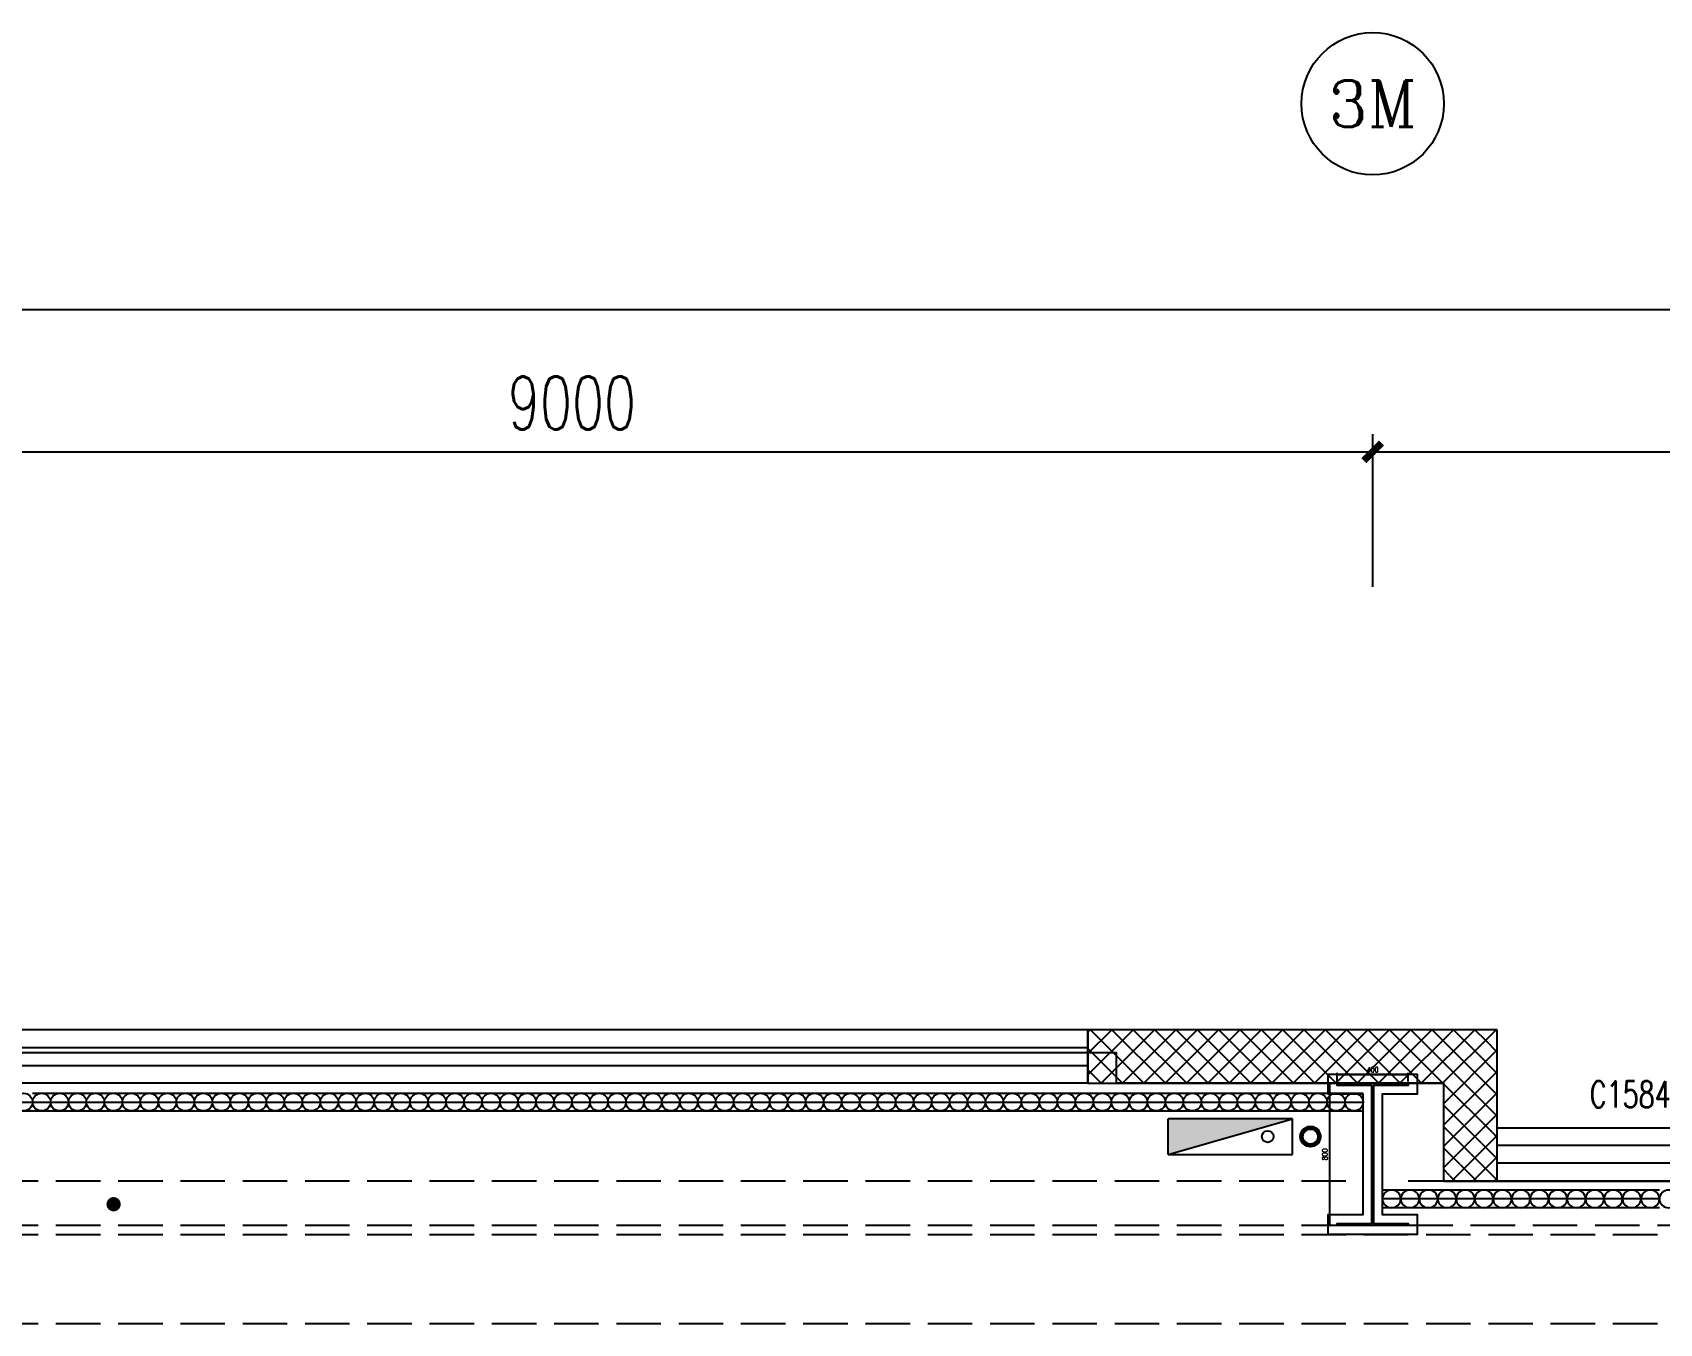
# Model space of a CAD drawing. Extents: x -474411 to 577939, y 0 to 1014176.
# Drawn here: x -235386 to -226243, y 619770 to 627024 of the extents above; entities that cross this region are included whole.
import ezdxf
from ezdxf.enums import TextEntityAlignment as Align

# ---------------------------------------------------------------- set-up
doc = ezdxf.new("R2010")
doc.units = 0
doc.header["$LTSCALE"] = 1000
doc.header["$MEASUREMENT"] = 0
doc.linetypes.add('DASH', pattern=[0.35, 0.25, -0.1])
doc.layers.get('Defpoints').update_dxf_attribs({"color": 210})
for name, color, linetype in [('A-AXIS-D', 1, 'Continuous'), ('A-AXIS-DP', 126, 'Continuous'), ('A-AXIS-SYMB', 3, 'Continuous'), ('A-HATCH-2', 251, 'Continuous'), ('A-SFCE', 30, 'Continuous'), ('A-WINDOW', 140, 'Continuous'), ('AS-COLN', 6, 'Continuous'), ('AS-WALL', 40, 'Continuous'), ('AS-结构边线层', 200, 'Continuous'), ('DIM_SYMB', 3, 'Continuous'), ('PUB_HATCH', 8, 'Continuous'), ('PUB_TEXT', 7, 'Continuous'), ('SB_ZF消火栓', 10, 'Continuous'), ('建-窗', 4, 'Continuous'), ('建-门窗编号', 7, 'Continuous')]:
    doc.layers.add(name, color=color, linetype=linetype)
doc.layers.add('LG-ZF消防', color=1, linetype='Continuous', lineweight=60)
doc.styles.add('_TCH_AXIS', font='COMPLEX', dxfattribs={"bigfont": 'GBCBIG'})
doc.styles.add('_TCH_DIM_T3', font='SIMPLEX', dxfattribs={"width": 0.705882, "bigfont": 'GBCBIG'})
doc.styles.add('A-WIN-LABEL', font='SIMPLEX', dxfattribs={"bigfont": 'GBCBIG'})
doc.dimstyles.new('_TCH_ARCH&&10', dxfattribs={"dimtxt": 29.75, "dimasz": 10, "dimexe": 10, "dimexo": 10, "dimgap": 12.625, "dimtad": 1, "dimdec": 0, "dimzin": 0, "dimdsep": 46, "dimtxsty": '_TCH_DIM_T3', "dimblk": 'ARCHTICK', "dimcen": 0.09, "dimclrt": 7, "dimazin": 2, "dimtfac": 1, "dimtdec": 0, "dimtix": 1, "dimtmove": 2, "dimatfit": 3, "dimfxl": 0, "dimtolj": 1, "dimtzin": 0, "dimarcsym": 0})
doc.dimstyles.new('_TCH_ARCH&&100', dxfattribs={"dimtxt": 297.5, "dimasz": 100, "dimexe": 100, "dimexo": 100, "dimgap": 126.25, "dimtad": 1, "dimdec": 0, "dimzin": 0, "dimdsep": 46, "dimtxsty": '_TCH_DIM_T3', "dimblk": 'ARCHTICK', "dimcen": 0.09, "dimclrt": 7, "dimazin": 2, "dimtfac": 1, "dimtdec": 0, "dimtix": 1, "dimtmove": 2, "dimatfit": 3, "dimfxl": 0, "dimtolj": 1, "dimtzin": 0, "dimarcsym": 0})
pattern_1 = [(45, (60, 0), (-60.000061, 60.000061), []), (135, (60, 0), (-60.000061, -60.000061), [])]

# ---------------------------------------------------------------- blocks, each defined once
blk = doc.blocks.new('43243')
at = {"layer": 'AS-结构边线层', "color": 8}
blk.add_lwpolyline([(-200454.2, 621119.9), (-210494.2, 621119.9), (-210494.2, 621289.9), (-223514.2, 621289.9), (-223514.2, 621119.9), (-225354.2, 621119.9), (-225354.2, 620570), (-227454.2, 620570), (-227454.2, 621119.9), (-229294.2, 621119.9), (-229294.2, 621289.9), (-250514.2, 621289.9), (-250514.2, 621119.9), (-252354.2, 621119.9), (-252354.2, 620570), (-254454.2, 620570)], dxfattribs=at)
blk = doc.blocks.new('4324324')
at = {"layer": 'A-HATCH-2', "linetype": 'DASH'}
for p, q in [((-294754.2, 620270), (-135554.2, 620270)), ((-294754.2, 619770), (-135554.2, 619770))]:
    blk.add_line(p, q, dxfattribs=at)
blk = doc.blocks.new('_ArchTick')
at = {"color": 0, "linetype": 'ByBlock', "const_width": 0.4}
blk.add_lwpolyline([(-0.5, -0.5), (0.5, 0.5)], dxfattribs=at)
blk = doc.blocks.new('*D1155')
at = {"layer": 'A-AXIS-DP', "color": 0, "lineweight": -2}
for p, q in [((-228054.2, 621130), (-228054.2, 621178.7)), ((-227654.2, 621130), (-227654.2, 621178.7)), ((-228054.2, 621168.7), (-227654.2, 621168.7))]:
    blk.add_line(p, q, dxfattribs=at)
at = {"layer": 'Defpoints', "color": 0}
for p in [(-228054.2, 621120), (-227654.2, 621168.7), (-227654.2, 621120)]:
    blk.add_point(p, dxfattribs=at)
at = {"layer": 'A-AXIS-DP', "color": 0, "lineweight": -2, "xscale": 10, "yscale": 10, "zscale": 10, "rotation": 180}
blk.add_blockref('_ArchTick', (-228054.2, 621168.7), dxfattribs=at)
at = {"layer": 'A-AXIS-DP', "color": 0, "lineweight": -2, "xscale": 10, "yscale": 10, "zscale": 10}
blk.add_blockref('_ArchTick', (-227654.2, 621168.7), dxfattribs=at)
at = {"layer": 'A-AXIS-DP', "color": 7, "insert": (-227854.2, 621196.2), "char_height": 29.75, "attachment_point": 5, "style": '_TCH_DIM_T3'}
blk.add_mtext('\\A1;400', dxfattribs=at)
blk = doc.blocks.new('*D1156')
at = {"layer": 'A-AXIS-DP', "color": 0, "lineweight": -2}
for p, q in [((-228064.2, 621120), (-228105.4, 621120)), ((-228095.4, 620320), (-228095.4, 621120)), ((-228064.2, 620320), (-228105.4, 620320))]:
    blk.add_line(p, q, dxfattribs=at)
at = {"layer": 'Defpoints', "color": 0}
for p in [(-228095.4, 621120), (-228054.2, 621120), (-228054.2, 620320)]:
    blk.add_point(p, dxfattribs=at)
at = {"layer": 'A-AXIS-DP', "color": 0, "lineweight": -2, "xscale": 10, "yscale": 10, "zscale": 10}
for p, rotation in [((-228095.4, 621120), 90), ((-228095.4, 620320), 270)]:
    blk.add_blockref('_ArchTick', p, dxfattribs=dict(at, rotation=rotation))
at = {"layer": 'A-AXIS-DP', "color": 7, "insert": (-228122.9, 620720), "char_height": 29.75, "attachment_point": 5, "rotation": 90, "style": '_TCH_DIM_T3'}
blk.add_mtext('\\A1;800', dxfattribs=at)
blk = doc.blocks.new('34242343243')
at = {"color": 8}
for p, q in [((-235486.6, 621013.9), (-235385.5, 621013.9)), ((-235385.5, 621063.9), (-235284.5, 621063.9)), ((-235385.5, 621013.9), (-235284.5, 621013.9)), ((-235284.5, 621063.9), (-235183.5, 621063.9)), ((-235284.5, 621013.9), (-235183.5, 621013.9)), ((-235183.5, 621063.9), (-235082.4, 621063.9)), ((-235183.5, 621013.9), (-235082.4, 621013.9)), ((-235082.4, 621063.9), (-234981.4, 621063.9)), ((-235082.4, 621013.9), (-234981.4, 621013.9)), ((-234981.4, 621063.9), (-234880.3, 621063.9)), ((-234981.4, 621013.9), (-234880.3, 621013.9)), ((-234880.3, 621063.9), (-234779.3, 621063.9)), ((-234880.3, 621013.9), (-234779.3, 621013.9)), ((-234779.3, 621063.9), (-234678.2, 621063.9)), ((-234779.3, 621013.9), (-234678.2, 621013.9)), ((-234678.2, 621063.9), (-234577.2, 621063.9)), ((-234678.2, 621013.9), (-234577.2, 621013.9)), ((-234577.2, 621063.9), (-234476.1, 621063.9)), ((-234577.2, 621013.9), (-234476.1, 621013.9)), ((-234476.1, 621063.9), (-234375.1, 621063.9)), ((-234476.1, 621013.9), (-234375.1, 621013.9)), ((-234375.1, 621063.9), (-234274, 621063.9)), ((-234375.1, 621013.9), (-234274, 621013.9)), ((-234274, 621063.9), (-234173, 621063.9)), ((-234274, 621013.9), (-234173, 621013.9)), ((-234173, 621063.9), (-234072, 621063.9)), ((-234173, 621013.9), (-234072, 621013.9)), ((-234072, 621063.9), (-233970.9, 621063.9)), ((-234072, 621013.9), (-233970.9, 621013.9)), ((-233970.9, 621063.9), (-233869.9, 621063.9)), ((-233970.9, 621013.9), (-233869.9, 621013.9)), ((-233869.9, 621063.9), (-233768.8, 621063.9)), ((-233869.9, 621013.9), (-233768.8, 621013.9)), ((-233768.8, 621063.9), (-233667.8, 621063.9)), ((-233768.8, 621013.9), (-233667.8, 621013.9)), ((-233667.8, 621063.9), (-233566.7, 621063.9)), ((-233667.8, 621013.9), (-233566.7, 621013.9)), ((-233566.7, 621063.9), (-233465.7, 621063.9)), ((-233566.7, 621013.9), (-233465.7, 621013.9)), ((-233465.7, 621063.9), (-233364.6, 621063.9)), ((-233465.7, 621013.9), (-233364.6, 621013.9)), ((-233364.6, 621063.9), (-233263.6, 621063.9)), ((-233364.6, 621013.9), (-233263.6, 621013.9)), ((-233263.6, 621063.9), (-233162.5, 621063.9)), ((-233263.6, 621013.9), (-233162.5, 621013.9)), ((-233162.5, 621063.9), (-233061.5, 621063.9)), ((-233162.5, 621013.9), (-233061.5, 621013.9)), ((-233061.5, 621063.9), (-232960.5, 621063.9)), ((-233061.5, 621013.9), (-232960.5, 621013.9)), ((-232960.5, 621063.9), (-232859.4, 621063.9)), ((-232960.5, 621013.9), (-232859.4, 621013.9)), ((-232859.4, 621063.9), (-232758.4, 621063.9)), ((-232859.4, 621013.9), (-232758.4, 621013.9)), ((-232758.4, 621063.9), (-232657.3, 621063.9)), ((-232758.4, 621013.9), (-232657.3, 621013.9)), ((-232657.3, 621063.9), (-232556.3, 621063.9)), ((-232657.3, 621013.9), (-232556.3, 621013.9)), ((-232556.3, 621063.9), (-232455.2, 621063.9)), ((-232556.3, 621013.9), (-232455.2, 621013.9)), ((-232455.2, 621063.9), (-232354.2, 621063.9)), ((-232455.2, 621013.9), (-232354.2, 621013.9)), ((-232354.2, 621063.9), (-232253.1, 621063.9)), ((-232354.2, 621013.9), (-232253.1, 621013.9)), ((-232253.1, 621063.9), (-232152.1, 621063.9)), ((-232253.1, 621013.9), (-232152.1, 621013.9)), ((-232152.1, 621063.9), (-232051, 621063.9)), ((-232152.1, 621013.9), (-232051, 621013.9)), ((-232051, 621063.9), (-231950, 621063.9)), ((-232051, 621013.9), (-231950, 621013.9)), ((-231950, 621063.9), (-231849, 621063.9)), ((-231950, 621013.9), (-231849, 621013.9)), ((-231849, 621063.9), (-231747.9, 621063.9)), ((-231849, 621013.9), (-231747.9, 621013.9)), ((-231747.9, 621063.9), (-231646.9, 621063.9)), ((-231747.9, 621013.9), (-231646.9, 621013.9)), ((-231646.9, 621063.9), (-231545.8, 621063.9)), ((-231646.9, 621013.9), (-231545.8, 621013.9)), ((-231545.8, 621063.9), (-231444.8, 621063.9)), ((-231545.8, 621013.9), (-231444.8, 621013.9)), ((-231444.8, 621063.9), (-231343.7, 621063.9)), ((-231444.8, 621013.9), (-231343.7, 621013.9)), ((-231343.7, 621063.9), (-231242.7, 621063.9)), ((-231343.7, 621013.9), (-231242.7, 621013.9)), ((-231242.7, 621063.9), (-231141.6, 621063.9)), ((-231242.7, 621013.9), (-231141.6, 621013.9)), ((-231141.6, 621063.9), (-231040.6, 621063.9)), ((-231141.6, 621013.9), (-231040.6, 621013.9)), ((-231040.6, 621063.9), (-230939.5, 621063.9)), ((-231040.6, 621013.9), (-230939.5, 621013.9)), ((-230939.5, 621063.9), (-230838.5, 621063.9)), ((-230939.5, 621013.9), (-230838.5, 621013.9)), ((-230838.5, 621063.9), (-230737.5, 621063.9)), ((-230838.5, 621013.9), (-230737.5, 621013.9)), ((-230737.5, 621063.9), (-230636.4, 621063.9)), ((-230737.5, 621013.9), (-230636.4, 621013.9)), ((-230636.4, 621063.9), (-230535.4, 621063.9)), ((-230636.4, 621013.9), (-230535.4, 621013.9)), ((-230535.4, 621063.9), (-230434.3, 621063.9)), ((-230535.4, 621013.9), (-230434.3, 621013.9)), ((-230434.3, 621063.9), (-230333.3, 621063.9)), ((-230434.3, 621013.9), (-230333.3, 621013.9)), ((-230333.3, 621063.9), (-230232.2, 621063.9)), ((-230333.3, 621013.9), (-230232.2, 621013.9)), ((-230232.2, 621063.9), (-230131.2, 621063.9)), ((-230232.2, 621013.9), (-230131.2, 621013.9)), ((-230131.2, 621063.9), (-230030.1, 621063.9)), ((-230131.2, 621013.9), (-230030.1, 621013.9)), ((-230030.1, 621063.9), (-229929.1, 621063.9)), ((-230030.1, 621013.9), (-229929.1, 621013.9)), ((-229929.1, 621063.9), (-229828, 621063.9)), ((-229929.1, 621013.9), (-229828, 621013.9)), ((-229828, 621063.9), (-229727, 621063.9)), ((-229828, 621013.9), (-229727, 621013.9)), ((-229727, 621063.9), (-229626, 621063.9)), ((-229727, 621013.9), (-229626, 621013.9)), ((-229626, 621063.9), (-229524.9, 621063.9)), ((-229626, 621013.9), (-229524.9, 621013.9)), ((-229524.9, 621063.9), (-229423.9, 621063.9)), ((-229524.9, 621013.9), (-229423.9, 621013.9)), ((-229423.9, 621063.9), (-229322.8, 621063.9)), ((-229423.9, 621013.9), (-229322.8, 621013.9)), ((-229322.8, 621063.9), (-229221.8, 621063.9)), ((-229322.8, 621013.9), (-229221.8, 621013.9)), ((-229221.8, 621063.9), (-229120.7, 621063.9)), ((-229221.8, 621013.9), (-229120.7, 621013.9)), ((-229120.7, 621063.9), (-229019.7, 621063.9)), ((-229120.7, 621013.9), (-229019.7, 621013.9)), ((-229019.7, 621063.9), (-228918.6, 621063.9)), ((-229019.7, 621013.9), (-228918.6, 621013.9)), ((-228918.6, 621063.9), (-228817.6, 621063.9)), ((-228918.6, 621013.9), (-228817.6, 621013.9)), ((-228817.6, 621063.9), (-228716.5, 621063.9)), ((-228817.6, 621013.9), (-228716.5, 621013.9)), ((-228716.5, 621063.9), (-228615.5, 621063.9)), ((-228716.5, 621013.9), (-228615.5, 621013.9)), ((-228615.5, 621063.9), (-228514.5, 621063.9)), ((-228615.5, 621013.9), (-228514.5, 621013.9)), ((-228514.5, 621063.9), (-228413.4, 621063.9)), ((-228514.5, 621013.9), (-228413.4, 621013.9)), ((-228413.4, 621063.9), (-228312.4, 621063.9)), ((-228413.4, 621013.9), (-228312.4, 621013.9)), ((-228312.4, 621063.9), (-228211.3, 621063.9)), ((-228312.4, 621013.9), (-228211.3, 621013.9)), ((-228211.3, 621063.9), (-228110.3, 621063.9)), ((-228211.3, 621013.9), (-228110.3, 621013.9)), ((-228110.3, 621063.9), (-228009.2, 621063.9)), ((-228110.3, 621013.9), (-228009.2, 621013.9)), ((-228009.2, 621063.9), (-227908.2, 621063.9)), ((-228009.2, 621013.9), (-227908.2, 621013.9)), ((-235486.6, 620963.9), (-235385.5, 620963.9)), ((-235385.5, 620963.9), (-235284.5, 620963.9)), ((-235284.5, 620963.9), (-235183.5, 620963.9)), ((-235183.5, 620963.9), (-235082.4, 620963.9)), ((-235082.4, 620963.9), (-234981.4, 620963.9)), ((-234981.4, 620963.9), (-234880.3, 620963.9)), ((-234880.3, 620963.9), (-234779.3, 620963.9)), ((-234779.3, 620963.9), (-234678.2, 620963.9)), ((-234678.2, 620963.9), (-234577.2, 620963.9)), ((-234577.2, 620963.9), (-234476.1, 620963.9)), ((-234476.1, 620963.9), (-234375.1, 620963.9)), ((-234375.1, 620963.9), (-234274, 620963.9)), ((-234274, 620963.9), (-234173, 620963.9)), ((-234173, 620963.9), (-234072, 620963.9)), ((-234072, 620963.9), (-233970.9, 620963.9)), ((-233970.9, 620963.9), (-233869.9, 620963.9)), ((-233869.9, 620963.9), (-233768.8, 620963.9)), ((-233768.8, 620963.9), (-233667.8, 620963.9)), ((-233667.8, 620963.9), (-233566.7, 620963.9)), ((-233566.7, 620963.9), (-233465.7, 620963.9)), ((-233465.7, 620963.9), (-233364.6, 620963.9)), ((-233364.6, 620963.9), (-233263.6, 620963.9)), ((-233263.6, 620963.9), (-233162.5, 620963.9)), ((-233162.5, 620963.9), (-233061.5, 620963.9)), ((-233061.5, 620963.9), (-232960.5, 620963.9)), ((-232960.5, 620963.9), (-232859.4, 620963.9)), ((-232859.4, 620963.9), (-232758.4, 620963.9)), ((-232758.4, 620963.9), (-232657.3, 620963.9)), ((-232657.3, 620963.9), (-232556.3, 620963.9)), ((-232556.3, 620963.9), (-232455.2, 620963.9)), ((-232455.2, 620963.9), (-232354.2, 620963.9)), ((-232354.2, 620963.9), (-232253.1, 620963.9)), ((-232253.1, 620963.9), (-232152.1, 620963.9)), ((-232152.1, 620963.9), (-232051, 620963.9)), ((-232051, 620963.9), (-231950, 620963.9)), ((-231950, 620963.9), (-231849, 620963.9)), ((-231849, 620963.9), (-231747.9, 620963.9)), ((-231747.9, 620963.9), (-231646.9, 620963.9)), ((-231646.9, 620963.9), (-231545.8, 620963.9)), ((-231545.8, 620963.9), (-231444.8, 620963.9)), ((-231444.8, 620963.9), (-231343.7, 620963.9)), ((-231343.7, 620963.9), (-231242.7, 620963.9)), ((-231242.7, 620963.9), (-231141.6, 620963.9)), ((-231141.6, 620963.9), (-231040.6, 620963.9)), ((-231040.6, 620963.9), (-230939.5, 620963.9)), ((-230939.5, 620963.9), (-230838.5, 620963.9)), ((-230838.5, 620963.9), (-230737.5, 620963.9)), ((-230737.5, 620963.9), (-230636.4, 620963.9)), ((-230636.4, 620963.9), (-230535.4, 620963.9)), ((-230535.4, 620963.9), (-230434.3, 620963.9)), ((-230434.3, 620963.9), (-230333.3, 620963.9)), ((-230333.3, 620963.9), (-230232.2, 620963.9)), ((-230232.2, 620963.9), (-230131.2, 620963.9)), ((-230131.2, 620963.9), (-230030.1, 620963.9)), ((-230030.1, 620963.9), (-229929.1, 620963.9)), ((-229929.1, 620963.9), (-229828, 620963.9)), ((-229828, 620963.9), (-229727, 620963.9)), ((-229727, 620963.9), (-229626, 620963.9)), ((-229626, 620963.9), (-229524.9, 620963.9)), ((-229524.9, 620963.9), (-229423.9, 620963.9)), ((-229423.9, 620963.9), (-229322.8, 620963.9)), ((-229322.8, 620963.9), (-229221.8, 620963.9)), ((-229221.8, 620963.9), (-229120.7, 620963.9)), ((-229120.7, 620963.9), (-229019.7, 620963.9)), ((-229019.7, 620963.9), (-228918.6, 620963.9)), ((-228918.6, 620963.9), (-228817.6, 620963.9)), ((-228817.6, 620963.9), (-228716.5, 620963.9)), ((-228716.5, 620963.9), (-228615.5, 620963.9)), ((-228615.5, 620963.9), (-228514.5, 620963.9)), ((-228514.5, 620963.9), (-228413.4, 620963.9)), ((-228413.4, 620963.9), (-228312.4, 620963.9)), ((-228312.4, 620963.9), (-228211.3, 620963.9)), ((-228211.3, 620963.9), (-228110.3, 620963.9)), ((-228110.3, 620963.9), (-228009.2, 620963.9)), ((-228009.2, 620963.9), (-227908.2, 620963.9)), ((-227696.3, 620519.9), (-227800.2, 620519.9)), ((-227696.3, 620469.9), (-227800.2, 620469.9)), ((-227592.5, 620519.9), (-227696.3, 620519.9)), ((-227592.5, 620469.9), (-227696.3, 620469.9)), ((-227488.7, 620519.9), (-227592.5, 620519.9)), ((-227488.7, 620469.9), (-227592.5, 620469.9)), ((-227384.8, 620519.9), (-227488.7, 620519.9)), ((-227384.8, 620469.9), (-227488.7, 620469.9)), ((-227281, 620519.9), (-227384.8, 620519.9)), ((-227281, 620469.9), (-227384.8, 620469.9)), ((-227177.1, 620519.9), (-227281, 620519.9)), ((-227177.1, 620469.9), (-227281, 620469.9)), ((-227073.3, 620519.9), (-227177.1, 620519.9)), ((-227073.3, 620469.9), (-227177.1, 620469.9)), ((-226969.5, 620519.9), (-227073.3, 620519.9)), ((-226969.5, 620469.9), (-227073.3, 620469.9)), ((-226865.6, 620519.9), (-226969.5, 620519.9)), ((-226865.6, 620469.9), (-226969.5, 620469.9)), ((-226761.8, 620519.9), (-226865.6, 620519.9)), ((-226761.8, 620469.9), (-226865.6, 620469.9)), ((-226657.9, 620519.9), (-226761.8, 620519.9)), ((-226657.9, 620469.9), (-226761.8, 620469.9)), ((-226554.1, 620519.9), (-226657.9, 620519.9)), ((-226554.1, 620469.9), (-226657.9, 620469.9)), ((-226450.3, 620519.9), (-226554.1, 620519.9)), ((-226450.3, 620469.9), (-226554.1, 620469.9)), ((-226346.4, 620519.9), (-226450.3, 620519.9)), ((-226346.4, 620469.9), (-226450.3, 620469.9)), ((-226242.6, 620519.9), (-226346.4, 620519.9)), ((-226242.6, 620469.9), (-226346.4, 620469.9)), ((-227696.3, 620419.9), (-227800.2, 620419.9)), ((-227592.5, 620419.9), (-227696.3, 620419.9)), ((-227488.7, 620419.9), (-227592.5, 620419.9)), ((-227384.8, 620419.9), (-227488.7, 620419.9)), ((-227281, 620419.9), (-227384.8, 620419.9)), ((-227177.1, 620419.9), (-227281, 620419.9)), ((-227073.3, 620419.9), (-227177.1, 620419.9)), ((-226969.5, 620419.9), (-227073.3, 620419.9)), ((-226865.6, 620419.9), (-226969.5, 620419.9)), ((-226761.8, 620419.9), (-226865.6, 620419.9)), ((-226657.9, 620419.9), (-226761.8, 620419.9)), ((-226554.1, 620419.9), (-226657.9, 620419.9)), ((-226450.3, 620419.9), (-226554.1, 620419.9)), ((-226346.4, 620419.9), (-226450.3, 620419.9)), ((-226242.6, 620419.9), (-226346.4, 620419.9))]:
    blk.add_line(p, q, dxfattribs=at)
for centre in [(-235436.1, 621013.9), (-235335, 621013.9), (-235234, 621013.9), (-235132.9, 621013.9), (-235031.9, 621013.9), (-234930.8, 621013.9), (-234829.8, 621013.9), (-234728.8, 621013.9), (-234627.7, 621013.9), (-234526.7, 621013.9), (-234425.6, 621013.9), (-234324.6, 621013.9), (-234223.5, 621013.9), (-234122.5, 621013.9), (-234021.4, 621013.9), (-233920.4, 621013.9), (-233819.3, 621013.9), (-233718.3, 621013.9), (-233617.3, 621013.9), (-233516.2, 621013.9), (-233415.2, 621013.9), (-233314.1, 621013.9), (-233213.1, 621013.9), (-233112, 621013.9), (-233011, 621013.9), (-232909.9, 621013.9), (-232808.9, 621013.9), (-232707.8, 621013.9), (-232606.8, 621013.9), (-232505.8, 621013.9), (-232404.7, 621013.9), (-232303.7, 621013.9), (-232202.6, 621013.9), (-232101.6, 621013.9), (-232000.5, 621013.9), (-231899.5, 621013.9), (-231798.4, 621013.9), (-231697.4, 621013.9), (-231596.3, 621013.9), (-231495.3, 621013.9), (-231394.3, 621013.9), (-231293.2, 621013.9), (-231192.2, 621013.9), (-231091.1, 621013.9), (-230990.1, 621013.9), (-230889, 621013.9), (-230788, 621013.9), (-230686.9, 621013.9), (-230585.9, 621013.9), (-230484.8, 621013.9), (-230383.8, 621013.9), (-230282.8, 621013.9), (-230181.7, 621013.9), (-230080.7, 621013.9), (-229979.6, 621013.9), (-229878.6, 621013.9), (-229777.5, 621013.9), (-229676.5, 621013.9), (-229575.4, 621013.9), (-229474.4, 621013.9), (-229373.3, 621013.9), (-229272.3, 621013.9), (-229171.3, 621013.9), (-229070.2, 621013.9), (-228969.2, 621013.9), (-228868.1, 621013.9), (-228767.1, 621013.9), (-228666, 621013.9), (-228565, 621013.9), (-228463.9, 621013.9), (-228362.9, 621013.9), (-228261.8, 621013.9), (-228160.8, 621013.9), (-228059.8, 621013.9), (-227958.7, 621013.9)]:
    blk.add_ellipse(centre, major_axis=(-50.5, 0), ratio=0.989654, start_param=3.141593, end_param=9.424778, dxfattribs=at)
at = {"color": 8, "extrusion": (0, 0, -1)}
for centre in [(-227748.3, 620469.9), (-227644.4, 620469.9), (-227540.6, 620469.9), (-227436.7, 620469.9), (-227332.9, 620469.9), (-227229.1, 620469.9), (-227125.2, 620469.9), (-227021.4, 620469.9), (-226917.5, 620469.9), (-226813.7, 620469.9), (-226709.9, 620469.9), (-226606, 620469.9), (-226502.2, 620469.9), (-226398.3, 620469.9), (-226294.5, 620469.9), (-226190.7, 620469.9)]:
    blk.add_ellipse(centre, major_axis=(-51.9, 0), ratio=0.96302, dxfattribs=at)
blk = doc.blocks.new('234243242332')
at = {"layer": 'SB_ZF消火栓'}
blk.add_hatch(color=8, dxfattribs=at).paths.add_polyline_path([(-228304.2, 620920.1), (-229004.2, 620920.1), (-229004.2, 620720.1)])
at = {"layer": 'LG-ZF消防', "color": 8}
blk.add_circle((-228204.2, 620820.1), 50, dxfattribs=at)
at = {"layer": 'SB_ZF消火栓', "color": 8}
for p, q in [((-228304.2, 620920.1), (-229004.2, 620920.1)), ((-229004.2, 620720.1), (-229004.2, 620920.1)), ((-229004.2, 620720.1), (-228304.2, 620920.1)), ((-228304.2, 620720.1), (-228304.2, 620920.1)), ((-229004.2, 620720.1), (-228304.2, 620720.1))]:
    blk.add_line(p, q, dxfattribs=at)
blk.add_circle((-228444.2, 620820.1), 32.5, dxfattribs=at)
blk = doc.blocks.new('WINDOW2DLIB$DYNSTYLE$00000005')
at = {"color": 0}
for points in [[(-0.5, 0.5), (-0.5, -0.5)], [(-0.5, 0.5), (0.5, 0.5)], [(0.5, -0.5), (0.5, 0.5)], [(0.5, 0.16667), (-0.5, 0.16667)], [(0.5, -0.16667), (-0.5, -0.16667)], [(-0.5, -0.5), (0.5, -0.5)]]:
    blk.add_lwpolyline(points, dxfattribs=at)
blk = doc.blocks.new('*D678')
at = {"layer": 'A-AXIS-D', "color": 0, "lineweight": -2}
for p, q in [((-236854.2, 623909.8), (-236854.2, 624767.8)), ((-227854.2, 623909.8), (-227854.2, 624767.8)), ((-236854.2, 624667.8), (-227854.2, 624667.8))]:
    blk.add_line(p, q, dxfattribs=at)
at = {"layer": 'Defpoints', "color": 0}
for p in [(-227854.2, 624667.8), (-236854.2, 623809.8), (-227854.2, 623809.8)]:
    blk.add_point(p, dxfattribs=at)
at = {"layer": 'A-AXIS-D', "color": 0, "lineweight": -2, "xscale": 100, "yscale": 100, "zscale": 100, "rotation": 180}
blk.add_blockref('_ArchTick', (-236854.2, 624667.8), dxfattribs=at)
at = {"layer": 'A-AXIS-D', "color": 0, "lineweight": -2, "xscale": 100, "yscale": 100, "zscale": 100}
blk.add_blockref('_ArchTick', (-227854.2, 624667.8), dxfattribs=at)
at = {"layer": 'A-AXIS-D', "color": 7, "insert": (-232354.2, 624942.8), "char_height": 297.5, "attachment_point": 5, "style": '_TCH_DIM_T3'}
blk.add_mtext('\\A1;9000', dxfattribs=at)
blk = doc.blocks.new('*D679')
at = {"layer": 'A-AXIS-D', "color": 0, "lineweight": -2}
for p, q in [((-227854.2, 623909.8), (-227854.2, 624767.8)), ((-218854.2, 623909.8), (-218854.2, 624767.8)), ((-227854.2, 624667.8), (-218854.2, 624667.8))]:
    blk.add_line(p, q, dxfattribs=at)
at = {"layer": 'Defpoints', "color": 0}
for p in [(-218854.2, 624667.8), (-227854.2, 623809.8), (-218854.2, 623809.8)]:
    blk.add_point(p, dxfattribs=at)
at = {"layer": 'A-AXIS-D', "color": 0, "lineweight": -2, "xscale": 100, "yscale": 100, "zscale": 100, "rotation": 180}
blk.add_blockref('_ArchTick', (-227854.2, 624667.8), dxfattribs=at)
at = {"layer": 'A-AXIS-D', "color": 0, "lineweight": -2, "xscale": 100, "yscale": 100, "zscale": 100}
blk.add_blockref('_ArchTick', (-218854.2, 624667.8), dxfattribs=at)
at = {"layer": 'A-AXIS-D', "color": 7, "insert": (-223354.2, 624942.8), "char_height": 297.5, "attachment_point": 5, "style": '_TCH_DIM_T3'}
blk.add_mtext('\\A1;9000', dxfattribs=at)
blk = doc.blocks.new('*D682')
at = {"layer": 'A-AXIS-D', "color": 0, "lineweight": -2}
for p, q in [((-313754.2, 624009.8), (-313754.2, 625567.8)), ((-128054.2, 624009.8), (-128054.2, 625567.8)), ((-313754.2, 625467.8), (-128054.2, 625467.8))]:
    blk.add_line(p, q, dxfattribs=at)
at = {"layer": 'Defpoints', "color": 0}
for p in [(-128054.2, 625467.8), (-313754.2, 623909.8), (-128054.2, 623909.8)]:
    blk.add_point(p, dxfattribs=at)
at = {"layer": 'A-AXIS-D', "color": 0, "lineweight": -2, "xscale": 100, "yscale": 100, "zscale": 100, "rotation": 180}
blk.add_blockref('_ArchTick', (-313754.2, 625467.8), dxfattribs=at)
at = {"layer": 'A-AXIS-D', "color": 0, "lineweight": -2, "xscale": 100, "yscale": 100, "zscale": 100}
blk.add_blockref('_ArchTick', (-128054.2, 625467.8), dxfattribs=at)
at = {"layer": 'A-AXIS-D', "color": 7, "insert": (-220904.2, 625742.8), "char_height": 297.5, "attachment_point": 5, "style": '_TCH_DIM_T3'}
blk.add_mtext('\\A1;185700', dxfattribs=at)
blk = doc.blocks.new('42343')
at = {"layer": 'A-HATCH-2', "color": 8}
blk.add_lwpolyline([(-228104.2, 621170), (-227604.2, 621170), (-227604.2, 621058), (-227800.2, 621058), (-227800.2, 620382), (-227604.2, 620382), (-227604.2, 620270), (-228104.2, 620270), (-228104.2, 620382), (-227908.2, 620382), (-227908.2, 621058), (-228104.2, 621058)], close=True, dxfattribs=at)
at = {"layer": 'AS-COLN', "color": 8}
blk.add_lwpolyline([(-228054.2, 621120), (-227654.2, 621120), (-227654.2, 621108), (-227850.2, 621108), (-227850.2, 620332), (-227654.2, 620332), (-227654.2, 620320), (-228054.2, 620320), (-228054.2, 620332), (-227858.2, 620332), (-227858.2, 621108), (-228054.2, 621108)], close=True, dxfattribs=at)
at = {"layer": 'A-AXIS-DP', "color": 8}
for p1, p2, distance, picture, middle in [((-228054.2, 621120), (-227654.2, 621120), 48.8, '*D1155', (-227854.2, 621196.2)), ((-228054.2, 620320), (-228054.2, 621120), 41.3, '*D1156', (-228122.9, 620720))]:
    dim = blk.add_aligned_dim(p1=p1, p2=p2, distance=distance, dimstyle='_TCH_ARCH&&10', dxfattribs=at)
    dim.commit()
    dim.dimension.update_dxf_attribs({"geometry": picture, "text_midpoint": middle})

msp = doc.modelspace()

# ---------------------------------------------------------------- hatches: boundary and pattern name
at = {"layer": 'PUB_HATCH'}
h = msp.add_hatch(dxfattribs=at)
h.set_pattern_fill('多孔材料', color=8, scale=30, style=0)
h.set_pattern_definition(pattern_1)
h.paths.add_polyline_path([(-227154.2, 621419.9), (-229454.2, 621419.9), (-229454.2, 621119.9), (-227454.2, 621119.9)])
h = msp.add_hatch(dxfattribs=at)
h.set_pattern_fill('多孔材料', color=8, scale=30, style=0)
h.set_pattern_definition(pattern_1)
h.paths.add_polyline_path([(-227454.2, 620569.9), (-227154.2, 620869.9), (-227154.2, 621419.9), (-227454.2, 621119.9)])
h = msp.add_hatch(dxfattribs=at)
h.set_pattern_fill('多孔材料', color=8, scale=30, style=0)
h.set_pattern_definition(pattern_1)
h.paths.add_polyline_path([(-227454.2, 620569.9), (-227154.2, 620569.9), (-227154.2, 620869.9)])

# ---------------------------------------------------------------- linework, layer by layer
at = {"layer": 'A-AXIS-D', "color": 8}
msp.add_circle((-227854.2, 626624), 400, dxfattribs=at)
at = {"layer": 'A-AXIS-SYMB', "color": 8, "const_width": 40}
msp.add_lwpolyline([(-234930, 620420, 1), (-234930, 620460, 1)], format="xyb", close=True, dxfattribs=at)
at = {"layer": 'A-SFCE', "color": 8, "linetype": 'DASH'}
for p, q in [((-228004.2, 620570), (-245704.2, 620570)), ((-219004.2, 620570), (-227704.2, 620570)), ((-228004.2, 620320), (-245704.2, 620320)), ((-219004.2, 620320), (-227704.2, 620320))]:
    msp.add_line(p, q, dxfattribs=at)
at = {"layer": 'AS-WALL', "color": 8}
for p, q in [((-227154.2, 621419.9), (-229454.2, 621419.9)), ((-229454.2, 621419.9), (-229454.2, 621119.9)), ((-227154.2, 620869.9), (-227154.2, 621419.9)), ((-229454.2, 621119.9), (-227454.2, 621119.9)), ((-227454.2, 620569.9), (-227454.2, 621119.9)), ((-227154.2, 620569.9), (-227154.2, 620869.9)), ((-227454.2, 620569.9), (-227154.2, 620569.9))]:
    msp.add_line(p, q, dxfattribs=at)

# ---------------------------------------------------------------- block references
at = {"layer": 'A-WINDOW', "color": 8}
for name in ['43243', '42343', '4324324']:
    msp.add_blockref(name, (0, 0), dxfattribs=at)
at = {"layer": 'DIM_SYMB', "color": 8}
msp.add_blockref('34242343243', (0, 0), dxfattribs=at)
at = {"layer": 'SB_ZF消火栓', "color": 8, "linetype": 'Continuous'}
msp.add_blockref('234243242332', (0, 0), dxfattribs=at)
at = {"layer": '建-窗', "color": 8}
ref = msp.add_blockref('WINDOW2DLIB$DYNSTYLE$00000005', (-239904.2, 621269.9), dxfattribs=dict(at, xscale=-20900, yscale=-300, zscale=300, rotation=359.9999999994902))
ref.add_attrib('A', 'C20924', (-240194.2, 621642.8), dxfattribs={"layer": '建-门窗编号', "ltscale": 500, "height": 148.75, "style": 'A-WIN-LABEL', "width": 0.705882})
ref = msp.add_blockref('WINDOW2DLIB$DYNSTYLE$00000005', (-226404.2, 620719.9), dxfattribs=dict(at, xscale=-1500, yscale=300, zscale=300, rotation=179.9999999999555))
ref.add_attrib('A', 'C1584', (-226634.2, 620983.1), dxfattribs={"layer": '建-门窗编号', "ltscale": 500, "height": 148.75, "rotation": 360, "style": 'A-WIN-LABEL', "width": 0.705882})

# ---------------------------------------------------------------- texts
at = {"layer": 'PUB_TEXT', "color": 8, "style": '_TCH_AXIS'}
msp.add_text('3M', height=260.31, dxfattribs=at).set_placement((-228102.1, 626493.8), (-227606.3, 626493.8), align=Align.FIT)

# ---------------------------------------------------------------- dimensions: what is measured, and where the dimension line sits
at = {"layer": 'A-AXIS-D', "color": 8}
for base, p1, p2, picture, middle in [((-128054.2, 625467.8), (-313754.2, 623909.8), (-128054.2, 623909.8), '*D682', (-220904.2, 625742.8)), ((-227854.2, 624667.8), (-236854.2, 623809.8), (-227854.2, 623809.8), '*D678', (-232354.2, 624942.8)), ((-218854.2, 624667.8), (-227854.2, 623809.8), (-218854.2, 623809.8), '*D679', (-223354.2, 624942.8))]:
    dim = msp.add_linear_dim(base=base, p1=p1, p2=p2, angle=0, dimstyle='_TCH_ARCH&&100', override={"dimgap": 0}, dxfattribs=at)
    dim.commit()
    dim.dimension.update_dxf_attribs({"geometry": picture, "text_midpoint": middle, "dimtype": 161})

doc.saveas('drawing.dxf')
